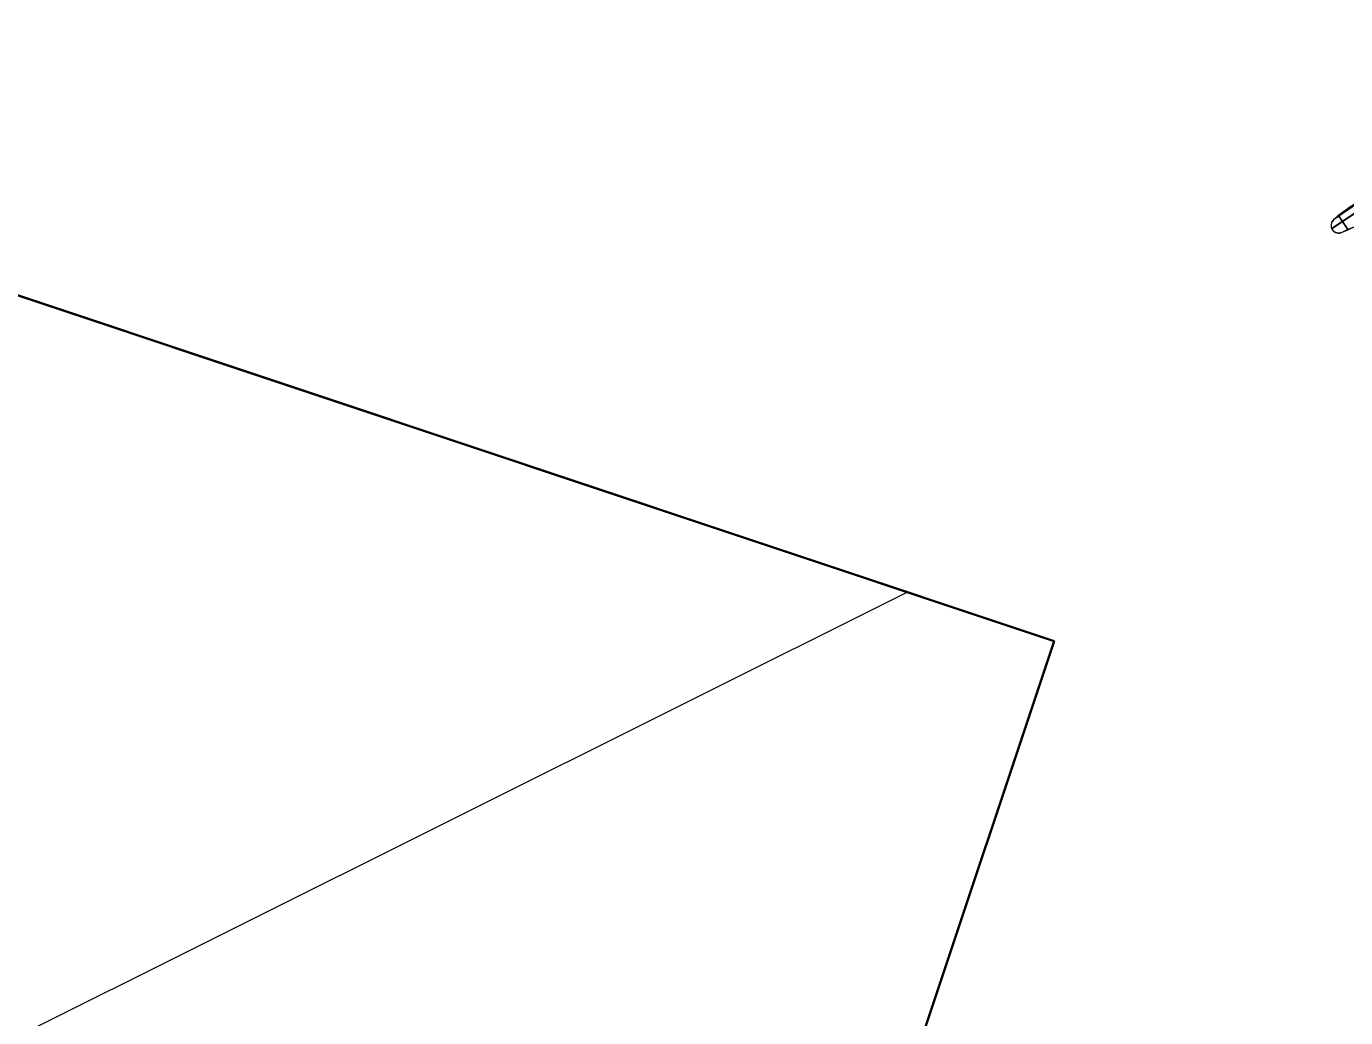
# Model space of a CAD drawing. Header units: millimetres. Extents: x -9318 to 9016603, y 0 to 838141.
# Drawn here: x 87614 to 87666.7, y 329119.3 to 329158.9 of the extents above; entities that cross this region are included whole.
import ezdxf
from ezdxf import colors
from ezdxf.entities.mleader import LeaderData, LeaderLine
from ezdxf.math import Vec2, Vec3

# ---------------------------------------------------------------- set-up
doc = ezdxf.new("R2010")
doc.units = ezdxf.units.MM
for name, color, linetype, lineweight in [('АР_Колонны', 5, 'Continuous', 30), ('АР_Колонны Штрих', 250, 'Continuous', 5), ('АР_Перегородки витражные', 152, 'Continuous', 13)]:
    doc.layers.add(name, color=color, linetype=linetype, lineweight=lineweight)
doc.styles.add('ISOCPEUR', font='isocpeur.ttf', dxfattribs={"width": 0.7})

# ---------------------------------------------------------------- blocks, each defined once
blk = doc.blocks.new('_DotSmall')
at = {"color": 8, "linetype": 'ByBlock', "const_width": 0.5}
blk.add_lwpolyline([(-0.0625, 0, 1), (0.0625, 0, 1)], format="xyb", close=True, dxfattribs=at)
blk = doc.blocks.new('A$C22cfc1ba')
at = {"layer": 'АР_Колонны Штрих', "ltscale": 100}
h = blk.add_hatch(dxfattribs=at)
h.set_pattern_fill('ANSI35', color=8, scale=500, angle=161.5398319781508)
h.set_pattern_definition([(206.5398319781508, (904557.4273380883, -334887.6328481992), (55.8524828572085, -111.8279936272007), []), (206.5398319781508, (904473.5870999867, -334859.6450928613), (55.8524828572085, -111.8279936272007), [156.25, -31.25, 0, -31.25])])
h.paths.add_polyline_path([(8997.083304987558, 6104.928762437761), (9376.500911370626, 5978.270640051065), (9503.159033757322, 6357.688246434132), (9123.741427374254, 6484.346368820829)])
at = {"layer": 'АР_Колонны', "color": 8, "ltscale": 100}
blk.add_lwpolyline([(9376.500911370626, 5978.270640051065), (8997.083304987558, 6104.928762437761), (9123.741427374254, 6484.346368820829), (9503.159033757322, 6357.688246434132)], close=True, dxfattribs=at)
blk = doc.blocks.new('стойка витр.')
h = blk.add_hatch()
h.set_pattern_fill('ANSI37', color=8, scale=0.5, angle=-69.23283665521843)
h.set_pattern_definition([(335.7671633447816, (-69115.91679156918, 318510.7132420751), (0.6515825639889636, 1.447617495164233), []), (65.76716334478155, (-69115.91679156918, 318510.7132420751), (-1.447617495164233, 0.6515825639889636), [])])
edge = h.paths.add_edge_path()
edge.add_arc((-61.4231846681505, -46.18171078326122), 0.5487303657935584, 155.7657062155241, 200.7671633447816)
edge.add_line((-61.92355794899049, -45.95647403381008), (-61.2158101547102, -44.38418138318229))
edge.add_arc((-61.04906058835331, -44.45924160668073), 0.1828645893715156, 20.76716334478156, 155.7657062155241)
edge.add_line((-60.87807688978501, -44.39440310015198), (-60.79158864807687, -44.62247867199039))
edge.add_arc((-60.62063568932354, -44.55765182228788), 0.1828317201998032, 200.7671633447816, 290.7671633447816)
edge.add_line((-60.55580883962102, -44.72860478100483), (-59.41573388126562, -44.29627843504568))
edge.add_arc((-59.56703588945675, -43.89728440591716), 0.4267183308264255, -69.23283665521843, 72.29363907948373)
edge.add_arc((-59.30747769982554, -43.08429274379887), 0.4267017864716978, 200.7671633447816, 252.293639079486)
edge.add_line((-59.70645626049372, -43.23558888620755), (-63.00984306025202, -34.52432573194528))
edge.add_arc((-62.72490235927398, -34.41627373836673), 0.3047399585219917, 110.7671633447816, 200.7671633447816)
edge.add_line((-62.83295435277978, -34.13133303751965), (-60.55276270053582, -33.26666451912024))
edge.add_arc((-60.44481104638544, -33.55134061801073), 0.3044569814295733, 76.40287424864536, 110.7671633447816)
edge.add_line((-60.3732352333609, -33.25541671472456), (-60.07017099490622, -33.59351893464918))
edge.add_arc((-108.2133039044274, -55.86215009907028), 53.04387976268197, 16.71140087810911, 24.82292581145404)
edge.add_line((-57.40971669906867, -40.60932389061054), (-57.92081016927841, -41.32469074693654))
edge.add_arc((-57.67080742027611, -41.49902445886983), 0.304784542952794, 145.110888314415, 256.4234383751481)
edge.add_line((-57.74235391136608, -41.79529244099831), (-56.88543317024596, -41.99189640294935))
edge.add_arc((-56.95697966133594, -42.28816438507783), 0.304784542952794, -34.8891116855724, 76.4234383751481)
edge.add_line((-56.70697691233363, -42.46249809701112), (-57.17481998566655, -43.29191928954242))
edge.add_arc((-56.92481723669334, -43.46625300146843), 0.304784542952794, 145.1108883144276, 256.4234383751481)
edge.add_line((-56.99636372778332, -43.76252098359691), (-56.1394429866632, -43.95912494554796))
edge.add_arc((-56.21098947775317, -44.25539292764006), 0.3047845429175452, -34.88911168634446, 76.4234383742182)
edge.add_line((-55.96098672877997, -44.42972663955879), (-56.47208019898972, -45.14509349588479))
edge.add_arc((-56.22207744998741, -45.31942720781808), 0.304784542952794, 145.110888314415, 256.4234383752311)
edge.add_line((-56.29362394107739, -45.61569518994656), (-55.43668121195515, -45.81235713578644))
edge.add_arc((-55.50822770304512, -46.10862511790765), 0.3047845429466369, -34.88911168643649, 76.42343837776687)
edge.add_line((-55.25822495407192, -46.28295882984094), (-55.76931842428166, -46.99832568616694))
edge.add_arc((-55.51931567527936, -47.17265939811477), 0.3047845429466368, 145.1108883110316, 256.4234383751786)
edge.add_line((-55.59086216636933, -47.46892738023598), (-54.69071301640361, -47.77952769444528))
edge.add_arc((-54.76225950749358, -48.07579567657376), 0.304784542952794, -34.88911168566796, 76.42343837513553)
edge.add_line((-54.51225675849128, -48.25012938850705), (-55.0233282406989, -48.96555422872189))
edge.add_arc((-54.7733254917257, -49.13988794066245), 0.3047845429466368, 145.1108883109486, 256.4234383751578)
edge.add_line((-54.84487198281568, -49.43615592278366), (-53.98795124169555, -49.6327598847347))
edge.add_arc((-54.05949773284374, -49.92902786688501), 0.3047845429818857, -34.88911169317796, 76.42343837111807)
edge.add_line((-53.80949498384143, -50.10336157886923), (-54.32058845405118, -50.81872843519523))
edge.add_arc((-54.07058570504887, -50.99306214712851), 0.3047845429527939, 145.110888314415, 256.4234383750821)
edge.add_line((-54.14213219613885, -51.289330129257), (-53.29055360303028, -51.47184183257195))
edge.add_arc((-53.362076024001, -51.76811134383752), 0.3047803799531579, -43.67508993618791, 76.42790436632716)
edge.add_line((-53.141638296569, -51.97858292939782), (-53.80995652789716, -52.62318184232572))
edge.add_arc((-53.58948976171087, -52.83365406201483), 0.304801821276656, 136.3285933989482, 262.747126980386)
edge.add_arc((-54.63612651554286, -61.05759711530845), 7.985474883734515, 59.5860415328172, 82.74712698038475)
edge.add_arc((-50.74783774605021, -54.43386708250182), 0.3048115604497932, 253.2910110232634, 419.5860415328165)
edge.add_arc((-52.57053616183111, -60.50577614369104), 6.03477116777137, 73.29101102326332, 110.7671633447816)
edge.add_line((-54.71029190413537, -54.86308986830409), (-54.82445022999309, -54.90637969896488))
edge.add_arc((-54.97574411131791, -54.50740710097307), 0.4266954176128115, 200.7671633447816, 290.7671633447816)
edge.add_line((-55.37471671431558, -54.65870098416781), (-56.71485841512913, -51.12465313347639))
edge.add_arc((-56.31587985443184, -50.97335699107498), 0.4267017864716978, 149.2366398299847, 200.7671633447816)
edge.add_arc((-57.04912318740389, -50.53689152278093), 0.4266140358978636, -30.76336017001563, 40.01429570365114)
edge.add_arc((-57.04924751253566, -50.53686138928606), 0.4266898917694475, 40.00046259028549, 110.7671633447816)
edge.add_line((-57.20053943697712, -50.13789395169442), (-58.34061702035251, -50.57022129308461))
edge.add_arc((-58.27579017065, -50.74117425180884), 0.1828317201998032, 110.7671633447816, 200.7671633447816)
edge.add_line((-58.44674312937423, -50.80600110151136), (-58.36025488766609, -51.03407667334977))
edge.add_arc((-58.5312385862635, -51.09891517987853), 0.1828645893715156, 245.768620474039, 380.7671633447816)
edge.add_line((-58.60629032819998, -51.26566856380668), (-60.17861897521652, -50.55800074261788))
edge.add_arc((-59.95340767674497, -50.05761600615369), 0.5487303657759914, 200.7671633447816, 245.768620474038)
edge.add_line((-60.46648650063435, -50.25217996134597), (-61.93626349206897, -46.37627473846078))
edge = h.paths.add_edge_path(flags=16)
edge.add_arc((-59.3589242202288, -49.0410722918532), 0.5414973949664272, 200.7671633447816, 290.7671633447816)
edge.add_line((-60.77816753828665, -46.82561758724478), (-59.8652400081919, -49.23307164497237))
edge.add_arc((-60.27185175029445, -46.63361823412561), 0.5414973949664272, 110.7671633447816, 200.7671633447816)
edge.add_line((-59.31039323387085, -45.68990118378861), (-60.46385110344272, -46.12730244614795))
edge.add_arc((-59.11839388072258, -46.19621697176626), 0.5414973949664272, 20.76716334478156, 110.7671633447816)
edge.add_line((-57.69915056266473, -48.4116716763674), (-58.61207809275948, -46.00421761863981))
edge.add_arc((-58.20546635065693, -48.60367102949385), 0.5414973949664272, -69.23283665521843, 20.76716334478156)
edge.add_line((-59.16692486710963, -49.54738807983085), (-58.01346699753776, -49.10998681747151))
at = {"color": 8, "lineweight": 0, "ltscale": 100, "transparency": 33554687}
blk.add_lwpolyline([(-53.62795459362678, -53.13601908472629, -0.1014034095220688), (-50.59355139863328, -54.17098724229436, -0.8870851218243345), (-50.83548992767464, -54.72580403192842, 0.1649969122064492), (-54.71037595931557, -54.86312174275372)], format="xyb", dxfattribs=at)
blk = doc.blocks.new('A$Cae753e6d')
h = blk.add_hatch()
h.set_pattern_fill('ANSI37', color=8, scale=0.4999999999999999, angle=11.05056813833426)
h.set_pattern_definition([(56.05056813833426, (-325621.142880525, -14412.63452017483), (-1.316880116997287, 0.8865568269756945), []), (146.0505681383342, (-325621.142880525, -14412.63452017483), (-0.8865568269756945, -1.316880116997287), [])])
edge = h.paths.add_edge_path()
edge.add_arc((20.59773605712689, -113.1527982841944), 0.5487303657935583, 236.0491110090769, 281.0505681383343)
edge.add_line((20.29127997625619, -113.6079792196397), (18.86099249508698, -112.6450208401075))
edge.add_arc((18.96311908843927, -112.4933316382521), 0.1828645893715156, 101.0505681383343, 236.0491110090769)
edge.add_line((18.92806846648455, -112.3138576540514), (19.16746925096959, -112.2671035440726))
edge.add_arc((19.13242493045982, -112.0876618260954), 0.1828317201998032, 281.0505681383343, 371.0505681383343)
edge.add_line((19.31186664837878, -112.0526175056148), (19.07815819128882, -110.8559315245948))
edge.add_arc((18.65935190347955, -110.9377228825033), 0.4267183308264255, 11.05056813833426, 152.5770438730364)
edge.add_arc((17.90182981092948, -110.5446755878656), 0.4267017864716978, 281.0505681383343, 332.5770438730386)
edge.add_line((17.98361799796112, -110.9634656391572), (8.839792482554913, -112.7492217915715))
edge.add_arc((8.781381365726702, -112.4501322099823), 0.3047399585219916, 191.0505681383343, 281.0505681383343)
edge.add_line((8.482291784253903, -112.5085433267668), (8.01486631447915, -110.1151275567972))
edge.add_arc((8.313678155071102, -110.0567706817965), 0.3044569814295733, 156.6862790421981, 191.0505681383343)
edge.add_line((8.034079589531757, -109.9362771314773), (8.418481235043146, -109.6946236218791))
edge.add_arc((22.24230943922885, -160.905510687604), 53.04387976268197, 96.9948056716618, 105.1063306050067)
edge.add_line((15.78265968197957, -108.2564261248917), (16.40150459809229, -108.880923718345))
edge.add_arc((16.61553160997573, -108.6639305022254), 0.3047845429527939, 225.3942931079677, 336.7068431687009)
edge.add_line((16.89547426719218, -108.7844532231102), (17.23388456075918, -107.9730071388767))
edge.add_arc((17.51382721809205, -108.0935298597615), 0.3047845429527939, 45.39429310798031, 156.7068431687008)
edge.add_line((17.72785422985908, -107.8765366436419), (18.46641691029072, -108.4776537893777))
edge.add_arc((18.68044392217416, -108.2606605732872), 0.3047845429527939, 225.3942931079802, 336.7068431687009)
edge.add_line((18.96038657950703, -108.3811832941719), (19.29879687307402, -107.5697372099385))
edge.add_arc((19.57873953029048, -107.6902599308232), 0.3047845429175451, 45.39429310720823, 156.7068431677709)
edge.add_line((19.79276654205751, -107.4732667147327), (20.41161145817023, -108.097764308186))
edge.add_arc((20.62563847005367, -107.8807710920519), 0.3047845429527939, 225.3942931079677, 336.7068431687838)
edge.add_line((20.90558112727012, -108.0012938129512), (21.24405228393152, -107.1898358423641))
edge.add_arc((21.52399494126439, -107.3103585632489), 0.3047845429466368, 45.39429310711621, 156.7068431713195)
edge.add_line((21.73802195303142, -107.0933653471584), (22.35686686914414, -107.7178629406117))
edge.add_arc((22.57089388102759, -107.5008697244775), 0.3047845429466368, 225.3942931045843, 336.7068431687313)
edge.add_line((22.85083653824404, -107.6213924453623), (23.30890373303555, -106.786577799794))
edge.add_arc((23.58884639036842, -106.9071005206933), 0.3047845429527939, 45.39429310788474, 156.7068431686882)
edge.add_line((23.80287340213545, -106.6901073045738), (24.42177918134257, -107.3145930116734))
edge.add_arc((24.63580619322602, -107.0975997955684), 0.3047845429466368, 225.3942931045013, 336.7068431687105)
edge.add_line((24.91574885044247, -107.2181225164531), (25.25415914400946, -106.4066764322197))
edge.add_arc((25.53410180134233, -106.5271991531772), 0.3047845429818856, 45.39429310037474, 156.7068431646707)
edge.add_line((25.74812881322578, -106.3102059370576), (26.3669737293385, -106.9347035305109))
edge.add_arc((26.58100074110553, -106.7177103143913), 0.3047845429527939, 225.3942931079677, 336.7068431686348)
edge.add_line((26.86094339843839, -106.8382330352761), (27.18456197169144, -106.0296740447957))
edge.add_arc((27.46451019868255, -106.1501732989273), 0.3047803799531579, 36.60831485736478, 156.7113091598798)
edge.add_line((27.70916684006806, -105.9684201481141), (28.23172341636382, -106.7359432040976))
edge.add_arc((28.47638558375183, -106.5541615381226), 0.3048018212766559, 216.6119981925009, 343.0305317739388)
edge.add_arc((36.40570711600594, -108.9737788378989), 7.985474883734514, 139.8694463263699, 163.0305317739375)
edge.add_arc((30.53324240748771, -104.02334983123), 0.3048115604497932, 333.5744158168162, 499.8694463263692)
edge.add_arc((36.21042197127827, -106.844686635508), 6.034771167771369, 153.574415816816, 191.0505681383343)
edge.add_line((30.28754513617605, -108.0014031246974), (30.31094690109603, -108.1212300423649))
edge.add_arc((29.89216310868505, -108.2030170070211), 0.4266954176128115, 281.0505681383343, 371.0505681383343)
edge.add_line((29.97395007428713, -108.6218008048018), (26.26441721583251, -109.3462591962743))
edge.add_arc((26.18262902880087, -108.9274691449536), 0.4267017864716978, 229.5200446235374, 281.0505681383343)
edge.add_arc((25.62867177068256, -109.576529424492), 0.4266140358978635, 49.52004462353707, 120.2977004972038)
edge.add_arc((25.62862108647823, -109.5766468803631), 0.4266898917694475, 120.2838673838382, 191.0505681383343)
edge.add_line((25.20984271063935, -109.6584327871533), (25.44355170580093, -110.8551215235348))
edge.add_arc((25.62299342371989, -110.8200772030541), 0.1828317201998032, 191.0505681383343, 281.0505681383343)
edge.add_line((25.65803774422966, -110.9995189210022), (25.8974385287147, -110.9527648110234))
edge.add_arc((25.93248915078584, -111.1322387952532), 0.1828645893715156, 326.0520252675917, 461.0505681383343)
edge.add_line((26.0841835468309, -111.2343576730345), (25.12129791791085, -112.6646941316721))
edge.add_arc((24.66610139573459, -112.3582612032769), 0.5487303657759913, 281.0505681383343, 326.0520252675907)
edge.add_line((24.77127944503445, -112.8968172264576), (20.70291410642676, -113.6913543074188))
edge = h.paths.add_edge_path(flags=16)
edge.add_arc((23.76447425049264, -111.6007387981954), 0.5414973949664271, 281.0505681383343, 371.0505681383343)
edge.add_line((21.34126846131403, -112.6257094549219), (23.86826591857243, -112.1321959633351))
edge.add_arc((21.23747679323424, -112.0942522897385), 0.5414973949664271, 191.0505681383343, 281.0505681383343)
edge.add_line((20.46956775535364, -110.9873105300649), (20.70601962809451, -112.1980439578037))
edge.add_arc((21.00102492049336, -110.8835188619996), 0.5414973949664271, 101.0505681383343, 191.0505681383343)
edge.add_line((23.42423070967197, -109.8585482052731), (20.89723325241357, -110.3520616968599))
edge.add_arc((23.52802237775177, -110.3900053704565), 0.5414973949664271, 11.05056813833426, 101.0505681383343)
edge.add_line((24.29593141563237, -111.4969471301592), (24.05947954289149, -110.2862137024204))
at = {"color": 8, "lineweight": 0, "ltscale": 100, "transparency": 33554687}
blk.add_lwpolyline([(28.76792117010336, -106.6431061958428, -0.1014034095220688), (30.30017333547585, -103.8269092675764, -0.8870851218243345), (30.80619792651851, -104.1590162310022, 0.1649969122064492), (30.28756236704066, -108.0014913536725)], format="xyb", dxfattribs=at)
at = {"layer": 'АР_Перегородки витражные', "color": 8, "rotation": 80.28340479355269}
blk.add_blockref('стойка витр.', (-14.5547906588763, -44.81643979817454), dxfattribs=at)
blk = doc.blocks.new('A$Ceb121605')
at = {"color": 8, "ltscale": 100}
blk.add_blockref('A$Cae753e6d', (211.1200890702976, 287.6342008947599), dxfattribs=at)
blk = doc.blocks.new('A$C99cbc27b')
at = {"color": 8, "ltscale": 100, "xscale": -1, "rotation": 89.90413134762046}
blk.add_blockref('A$Ceb121605', (6448.437365041493, 384.3618691800366), dxfattribs=at)

msp = doc.modelspace()

# ---------------------------------------------------------------- hatches: boundary and pattern name
at = {"ltscale": 100}
h = msp.add_hatch(dxfattribs=at)
h.set_pattern_fill('ANSI35', color=256, scale=500, angle=161.5398319781508)
h.set_pattern_definition([(206.5398319781508, (982709.3404756676, -12110.98450268502), (55.8524828572085, -111.8279936272007), []), (206.5398319781508, (982625.5002375663, -12082.99674734706), (55.8524828572085, -111.8279936272007), [156.25, -31.25, 0, -31.25])])
h.paths.add_polyline_path([(87148.99644256698, 328881.577107952), (87528.41404895007, 328754.9189855653), (87655.07217133674, 329134.3365919483), (87275.65456495376, 329260.9947143351)])

# ---------------------------------------------------------------- linework, layer by layer
msp.add_lwpolyline([(87528.41404895007, 328754.9189855653), (87148.99644256698, 328881.577107952), (87275.65456495376, 329260.9947143351), (87655.07217133674, 329134.3365919483)], close=True, dxfattribs=at)
at = {"lineweight": 18, "ltscale": 100}
for centre, radius, start, end in [((78519.5946753925, 331891.8636797423), 9778.654617052323, 272.592547965165, 356.6353913737287), ((78511.92725289741, 331909.8533069438), 9144.28346907419, 272.8206375216794, 356.2887310665424)]:
    msp.add_arc(centre, radius, start, end, dxfattribs=at)

# ---------------------------------------------------------------- block references
at = {"ltscale": 100}
msp.add_blockref('A$C99cbc27b', (81402.03430695168, 329007.9568499502), dxfattribs=at)
at = {"ltscale": 100, "xscale": -1, "rotation": 89.90413134762046}
msp.add_blockref('A$Ceb121605', (87850.47043384612, 329392.3272151125), dxfattribs=at)
at = {"ltscale": 150}
msp.add_blockref('A$C22cfc1ba', (78151.91189948248, 322776.6568414341), dxfattribs=at)

# ---------------------------------------------------------------- leaders
ml = msp.add_multileader_mtext('Standard')
ml.set_content('+13,200', color=8, style='ISOCPEUR')
ml.set_leader_properties(color=8, linetype='Continuous', lineweight=-1)
ml.set_arrow_properties(name='DOTSMALL')
ml.build(insert=Vec2(0, 0))
ml.multileader.update_dxf_attribs({"has_text_frame": 1, "text_left_attachment_type": 4, "text_right_attachment_type": 4, "dogleg_length": 100, "arrow_head_size": 180})
ctx = ml.context
ctx.base_point, ctx.char_height, ctx.arrow_head_size, ctx.landing_gap_size, ctx.plane_origin = Vec3(93068.62556947558, 826103.473130975), 250, 180, 50, Vec3(90907.41319940728, 825512.2275574898)
ctx.left_attachment, ctx.right_attachment = 4, 4
notes = []
notes.append((ctx, [(0, (0, 0, 0), (0, 0), (1, 0), 1, [])]))
ctx.mtext.insert, ctx.mtext.width, ctx.mtext.line_spacing_style, ctx.mtext.flow_direction = Vec3(93118.62556947558, 826436.8064643084), 852.6970314602484, 2, 5
ml = msp.add_multileader_mtext('Standard')
ml.set_content('+11,550', color=8, style='ISOCPEUR')
ml.set_leader_properties(color=8, linetype='Continuous', lineweight=-1)
ml.set_arrow_properties(name='DOTSMALL')
ml.build(insert=Vec2(0, 0))
ml.multileader.update_dxf_attribs({"has_text_frame": 1, "text_left_attachment_type": 4, "text_right_attachment_type": 4, "dogleg_length": 100, "arrow_head_size": 180})
ctx = ml.context
ctx.base_point, ctx.char_height, ctx.arrow_head_size, ctx.landing_gap_size, ctx.plane_origin = Vec3(88068.62556947558, 825358.473130975), 250, 180, 50, Vec3(85907.41319940728, 824767.2275574898)
ctx.left_attachment, ctx.right_attachment = 4, 4
notes.append((ctx, [(0, (0, 0, 0), (0, 0), (1, 0), 1, [])]))
ctx.mtext.insert, ctx.mtext.width, ctx.mtext.line_spacing_style, ctx.mtext.flow_direction = Vec3(88118.62556947558, 825691.8064643084), 852.6970314602484, 2, 5
ml = msp.add_multileader_mtext('Standard')
ml.set_content('+13,700', color=8, style='ISOCPEUR')
ml.set_leader_properties(color=8, linetype='Continuous', lineweight=-1)
ml.set_arrow_properties(name='DOTSMALL')
ml.build(insert=Vec2(0, 0))
ml.multileader.update_dxf_attribs({"has_text_frame": 1, "text_left_attachment_type": 4, "text_right_attachment_type": 4, "dogleg_length": 100, "arrow_head_size": 180})
ctx = ml.context
ctx.base_point, ctx.char_height, ctx.arrow_head_size, ctx.landing_gap_size, ctx.plane_origin = Vec3(118053.0701716996, 658154.3279681127), 250, 180, 50, Vec3(117803.7041394711, 657493.5059095523)
ctx.left_attachment, ctx.right_attachment = 4, 4
notes.append((ctx, [(0, (0, 0, 0), (0, 0), (1, 0), 1, [])]))
ctx.mtext.insert, ctx.mtext.width, ctx.mtext.line_spacing_style, ctx.mtext.flow_direction = Vec3(118103.0701716996, 658487.661301446), 852.6970314602484, 2, 5
ml = msp.add_multileader_mtext('Standard')
ml.set_content('+15,850', color=8, style='ISOCPEUR')
ml.set_leader_properties(color=8, linetype='Continuous', lineweight=-1)
ml.set_arrow_properties(name='DOTSMALL')
ml.build(insert=Vec2(0, 0))
ml.multileader.update_dxf_attribs({"has_text_frame": 1, "text_left_attachment_type": 4, "text_right_attachment_type": 4, "dogleg_length": 100, "arrow_head_size": 180})
ctx = ml.context
ctx.base_point, ctx.char_height, ctx.arrow_head_size, ctx.landing_gap_size, ctx.plane_origin = Vec3(116043.2934024676, 652621.2743915976), 250, 180, 50, Vec3(116522.4102328401, 649668.817626324)
ctx.left_attachment, ctx.right_attachment = 4, 4
notes.append((ctx, [(0, (0, 0, 0), (0, 0), (1, 0), 1, [])]))
ctx.mtext.insert, ctx.mtext.width, ctx.mtext.line_spacing_style, ctx.mtext.flow_direction = Vec3(116093.2934024676, 652954.607724931), 852.6970314602484, 2, 5
ml = msp.add_multileader_mtext('Standard')
ml.set_content('+9,800', color=8, style='ISOCPEUR')
ml.set_leader_properties(color=8, linetype='Continuous', lineweight=-1)
ml.set_arrow_properties(name='DOTSMALL')
ml.build(insert=Vec2(0, 0))
ml.multileader.update_dxf_attribs({"has_text_frame": 1, "text_left_attachment_type": 4, "text_right_attachment_type": 4, "dogleg_length": 100, "arrow_head_size": 180})
ctx = ml.context
ctx.base_point, ctx.char_height, ctx.arrow_head_size, ctx.landing_gap_size, ctx.plane_origin = Vec3(118053.0701716994, 538154.3279681127), 250, 180, 50, Vec3(117803.7041394708, 537493.5059095523)
ctx.left_attachment, ctx.right_attachment = 4, 4
notes.append((ctx, [(0, (0, 0, 0), (0, 0), (1, 0), 1, [])]))
ctx.mtext.insert, ctx.mtext.width, ctx.mtext.line_spacing_style, ctx.mtext.flow_direction = Vec3(118103.0701716994, 538487.661301446), 852.6970314602484, 2, 5
ml = msp.add_multileader_mtext('Standard')
ml.set_content('+11,750', color=8, style='ISOCPEUR')
ml.set_leader_properties(color=8, linetype='Continuous', lineweight=-1)
ml.set_arrow_properties(name='DOTSMALL')
ml.build(insert=Vec2(0, 0))
ml.multileader.update_dxf_attribs({"has_text_frame": 1, "text_left_attachment_type": 4, "text_right_attachment_type": 4, "dogleg_length": 100, "arrow_head_size": 180})
ctx = ml.context
ctx.base_point, ctx.char_height, ctx.arrow_head_size, ctx.landing_gap_size, ctx.plane_origin = Vec3(116043.2934024674, 532621.2743915976), 250, 180, 50, Vec3(116522.4102328399, 529668.817626324)
ctx.left_attachment, ctx.right_attachment = 4, 4
notes.append((ctx, [(0, (0, 0, 0), (0, 0), (1, 0), 1, [])]))
ctx.mtext.insert, ctx.mtext.width, ctx.mtext.line_spacing_style, ctx.mtext.flow_direction = Vec3(116093.2934024674, 532954.607724931), 852.6970314602484, 2, 5
for ctx, leaders in notes:
    for number, flags, end, landing, length, lines in leaders:
        leader = LeaderData()
        leader.index, (leader.has_last_leader_line, leader.has_dogleg_vector, leader.attachment_direction) = number, flags
        leader.last_leader_point, leader.dogleg_vector, leader.dogleg_length = Vec3(end), Vec3(landing), length
        for number, points, colour, breaks in lines:
            line = LeaderLine()
            line.index, line.vertices, line.color, line.breaks = number, Vec3.list(points), colors.encode_raw_color(colour), breaks
            leader.lines.append(line)
        ctx.leaders.append(leader)

doc.saveas('drawing.dxf')
